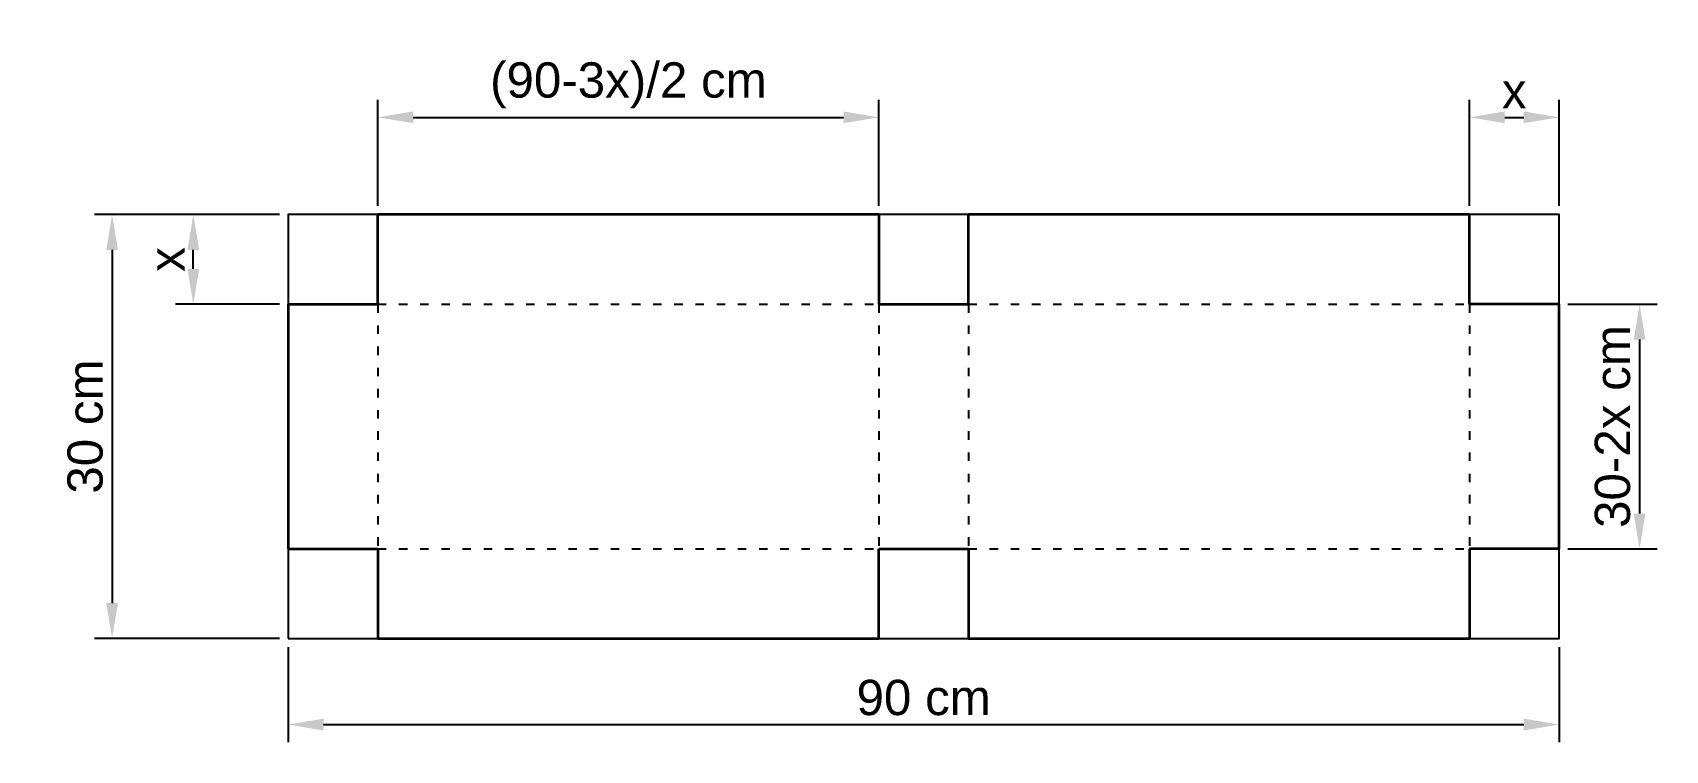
# Model space of a CAD drawing. Header units: millimetres. Extents: x -18 to 98, y -8 to 43.
import ezdxf

# ---------------------------------------------------------------- set-up
doc = ezdxf.new("R2010")
doc.units = ezdxf.units.MM
doc.header["$LTSCALE"] = 0.05
doc.linetypes.add('ACAD_ISO03W100', pattern=[30, 12, -18])
for name, color, linetype in [('Base', 50, 'Continuous'), ('Cotes', 80, 'Continuous'), ('Doblajes', 255, 'ACAD_ISO03W100')]:
    doc.layers.add(name, color=color, linetype=linetype)
doc.layers.add('Recortes', color=7, linetype='Continuous', lineweight=35)
doc.styles.get("Standard").update_dxf_attribs({"font": 'arial.ttf'})
doc.dimstyles.new('ISO-25', dxfattribs={"dimtxt": 2.5, "dimasz": 2.5, "dimexe": 1.25, "dimexo": 0.625, "dimtad": 1, "dimtxsty": 'Standard', "dimcen": 2.5, "dimadec": 0, "dimazin": 0, "dimtfac": 1, "dimtmove": 0, "dimatfit": 3, "dimfxl": 1, "dimarcsym": 0})

# ---------------------------------------------------------------- blocks, each defined once
blk = doc.blocks.new('*D1')
at = {"layer": 'Cotes', "color": 0, "lineweight": -2, "transparency": 16777216}
for p, q in [((-0.63, 30), (-13.73, 30)), ((-12.48, 27.5), (-12.48, 2.5)), ((-0.63, 0), (-13.73, 0))]:
    blk.add_line(p, q, dxfattribs=at)
at = {"layer": 'Cotes', "color": 0, "transparency": 16777216}
for points in [[(-12.89, 27.5), (-12.06, 27.5), (-12.48, 30)], [(-12.89, 2.5), (-12.06, 2.5), (-12.48, 0)]]:
    blk.add_solid(points, dxfattribs=at)
at = {"layer": 'Defpoints', "color": 0, "transparency": 16777216}
for p in [(0, 30), (0, 0), (-12.48, 0)]:
    blk.add_point(p, dxfattribs=at)
at = {"layer": 'Cotes', "color": 0, "transparency": 16777216, "insert": (-14.38, 15), "char_height": 2.5, "attachment_point": 5, "rotation": 90}
blk.add_mtext('30 cm', dxfattribs=at)
blk = doc.blocks.new('*D3')
at = {"layer": 'Cotes', "color": 0, "lineweight": -2, "transparency": 16777216}
for p, q in [((0, -0.62), (0, -7.35)), ((90, -0.62), (90, -7.35)), ((2.5, -6.1), (87.5, -6.1))]:
    blk.add_line(p, q, dxfattribs=at)
at = {"layer": 'Cotes', "color": 0, "transparency": 16777216}
for points in [[(2.5, -5.68), (2.5, -6.52), (0, -6.1)], [(87.5, -5.68), (87.5, -6.52), (90, -6.1)]]:
    blk.add_solid(points, dxfattribs=at)
at = {"layer": 'Defpoints', "color": 0, "transparency": 16777216}
for p in [(0, 0), (90, 0), (90, -6.1)]:
    blk.add_point(p, dxfattribs=at)
at = {"layer": 'Cotes', "color": 0, "transparency": 16777216, "insert": (45, -4.2), "char_height": 2.5, "attachment_point": 5}
blk.add_mtext('90 cm', dxfattribs=at)
blk = doc.blocks.new('*D4')
at = {"layer": 'Cotes', "color": 0, "lineweight": -2, "transparency": 16777216}
for p, q in [((90.63, 23.66), (96.96, 23.66)), ((95.71, 21.16), (95.71, 8.84)), ((90.63, 6.34), (96.96, 6.34))]:
    blk.add_line(p, q, dxfattribs=at)
at = {"layer": 'Cotes', "color": 0, "transparency": 16777216}
for points in [[(95.29, 21.16), (96.12, 21.16), (95.71, 23.66)], [(95.29, 8.84), (96.12, 8.84), (95.71, 6.34)]]:
    blk.add_solid(points, dxfattribs=at)
at = {"layer": 'Defpoints', "color": 0, "transparency": 16777216}
for p in [(90, 23.66), (90, 6.34), (95.71, 6.34)]:
    blk.add_point(p, dxfattribs=at)
at = {"layer": 'Cotes', "color": 0, "transparency": 16777216, "insert": (93.8, 15), "char_height": 2.5, "attachment_point": 5, "rotation": 90}
blk.add_mtext('30-2x cm', dxfattribs=at)
blk = doc.blocks.new('*D5')
at = {"layer": 'Cotes', "color": 0, "lineweight": -2, "transparency": 16777216}
for p, q in [((6.34, 30.62), (6.34, 38.14)), ((41.83, 30.62), (41.83, 38.14)), ((8.84, 36.89), (39.33, 36.89))]:
    blk.add_line(p, q, dxfattribs=at)
at = {"layer": 'Cotes', "color": 0, "transparency": 16777216}
for points in [[(8.84, 37.31), (8.84, 36.48), (6.34, 36.89)], [(39.33, 37.31), (39.33, 36.48), (41.83, 36.89)]]:
    blk.add_solid(points, dxfattribs=at)
at = {"layer": 'Defpoints', "color": 0, "transparency": 16777216}
for p in [(41.83, 36.89), (6.34, 30), (41.83, 30)]:
    blk.add_point(p, dxfattribs=at)
at = {"layer": 'Cotes', "color": 0, "transparency": 16777216, "insert": (24.09, 39.16), "char_height": 2.5, "attachment_point": 5}
blk.add_mtext('(90-3x)/2 cm', dxfattribs=at)
blk = doc.blocks.new('*D6')
at = {"layer": 'Cotes', "color": 0, "lineweight": -2, "transparency": 16777216}
for p, q in [((83.66, 30.62), (83.66, 38.14)), ((90, 30.62), (90, 38.14)), ((86.16, 36.89), (87.5, 36.89))]:
    blk.add_line(p, q, dxfattribs=at)
at = {"layer": 'Cotes', "color": 0, "transparency": 16777216}
for points in [[(86.16, 37.31), (86.16, 36.48), (83.66, 36.89)], [(87.5, 37.31), (87.5, 36.48), (90, 36.89)]]:
    blk.add_solid(points, dxfattribs=at)
at = {"layer": 'Defpoints', "color": 0, "transparency": 16777216}
for p in [(90, 36.89), (83.66, 30), (90, 30)]:
    blk.add_point(p, dxfattribs=at)
at = {"layer": 'Cotes', "color": 0, "transparency": 16777216, "insert": (86.83, 38.77), "char_height": 2.5, "attachment_point": 5}
blk.add_mtext('x', dxfattribs=at)
blk = doc.blocks.new('*D7')
at = {"layer": 'Cotes', "color": 0, "lineweight": -2, "transparency": 16777216}
for p, q in [((-0.63, 30), (-7.98, 30)), ((-6.73, 26.16), (-6.73, 27.5)), ((-0.63, 23.66), (-7.98, 23.66))]:
    blk.add_line(p, q, dxfattribs=at)
at = {"layer": 'Cotes', "color": 0, "transparency": 16777216}
for points in [[(-7.14, 27.5), (-6.31, 27.5), (-6.73, 30)], [(-7.14, 26.16), (-6.31, 26.16), (-6.73, 23.66)]]:
    blk.add_solid(points, dxfattribs=at)
at = {"layer": 'Defpoints', "color": 0, "transparency": 16777216}
for p in [(-6.73, 30), (0, 30), (0, 23.66)]:
    blk.add_point(p, dxfattribs=at)
at = {"layer": 'Cotes', "color": 0, "transparency": 16777216, "insert": (-8.6, 26.83), "char_height": 2.5, "attachment_point": 5, "rotation": 90}
blk.add_mtext('x', dxfattribs=at)

msp = doc.modelspace()

# ---------------------------------------------------------------- linework, layer by layer
at = {"layer": 'Base'}
msp.add_lwpolyline([(0, 0), (90, 0), (90, 30), (0, 30)], close=True, dxfattribs=at)
at = {"layer": 'Doblajes'}
for p, q in [((6.34, 23.66), (41.83, 23.66)), ((6.34, 23.66), (6.34, 6.34)), ((41.83, 23.66), (41.83, 6.34)), ((48.17, 23.66), (83.66, 23.66)), ((48.17, 23.66), (48.17, 6.34)), ((83.66, 23.66), (83.66, 6.34)), ((6.34, 6.34), (41.83, 6.34)), ((48.17, 6.34), (83.66, 6.34))]:
    msp.add_line(p, q, dxfattribs=at)
at = {"layer": 'Recortes'}
for p, q in [((6.34, 23.66), (6.34, 30)), ((41.83, 30), (6.34, 30)), ((41.83, 30), (41.83, 23.66)), ((48.17, 23.66), (48.17, 30)), ((83.66, 30), (48.17, 30)), ((83.66, 23.66), (83.66, 30)), ((0, 23.66), (6.34, 23.66)), ((0, 23.66), (0, 6.34)), ((41.83, 23.66), (48.17, 23.66)), ((90, 23.66), (83.66, 23.66)), ((90, 6.34), (90, 23.66)), ((0, 6.34), (6.34, 6.34)), ((6.34, 6.34), (6.34, 0)), ((41.83, 0), (41.83, 6.34)), ((41.83, 6.34), (48.17, 6.34)), ((48.17, 6.34), (48.17, 0)), ((90, 6.34), (83.66, 6.34)), ((83.66, 6.34), (83.66, 0)), ((6.34, 0), (41.83, 0)), ((48.17, 0), (83.66, 0))]:
    msp.add_line(p, q, dxfattribs=at)

# ---------------------------------------------------------------- dimensions: what is measured, and where the dimension line sits
at = {"layer": 'Cotes'}
for base, p1, p2, text, picture, middle in [((41.83, 36.894), (6.34, 30), (41.83, 30), '(90-3x)/2 cm', '*D5', (24.085, 39.157)), ((90, 36.894), (83.66, 30), (90, 30), 'x', '*D6', (86.83, 38.769)), ((90, -6.099), (0, 0), (90, 0), '<> cm', '*D3', (45, -4.197))]:
    dim = msp.add_linear_dim(base=base, p1=p1, p2=p2, text=text, dimstyle='ISO-25', dxfattribs=at)
    dim.commit()
    dim.dimension.update_dxf_attribs({"geometry": picture, "text_midpoint": middle})
dim = msp.add_linear_dim(base=(-12.476, 0), p1=(0, 30), p2=(0, 0), angle=90, text='<> cm', dimstyle='ISO-25', dxfattribs=at)
dim.commit()
dim.dimension.update_dxf_attribs({"geometry": '*D1', "text_midpoint": (-14.378, 15)})
dim = msp.add_linear_dim(base=(-6.726, 30), p1=(0, 23.66), p2=(0, 30), angle=90, text='x', dimstyle='ISO-25', dxfattribs=at)
dim.commit()
dim.dimension.update_dxf_attribs({"geometry": '*D7', "text_midpoint": (-6.726, 26.83), "dimtype": 160})
dim = msp.add_aligned_dim(p1=(90, 23.66), p2=(90, 6.34), distance=5.706, text='30-2x cm', dimstyle='ISO-25', dxfattribs=at)
dim.commit()
dim.dimension.update_dxf_attribs({"geometry": '*D4', "text_midpoint": (93.803, 15)})

doc.saveas('drawing.dxf')
